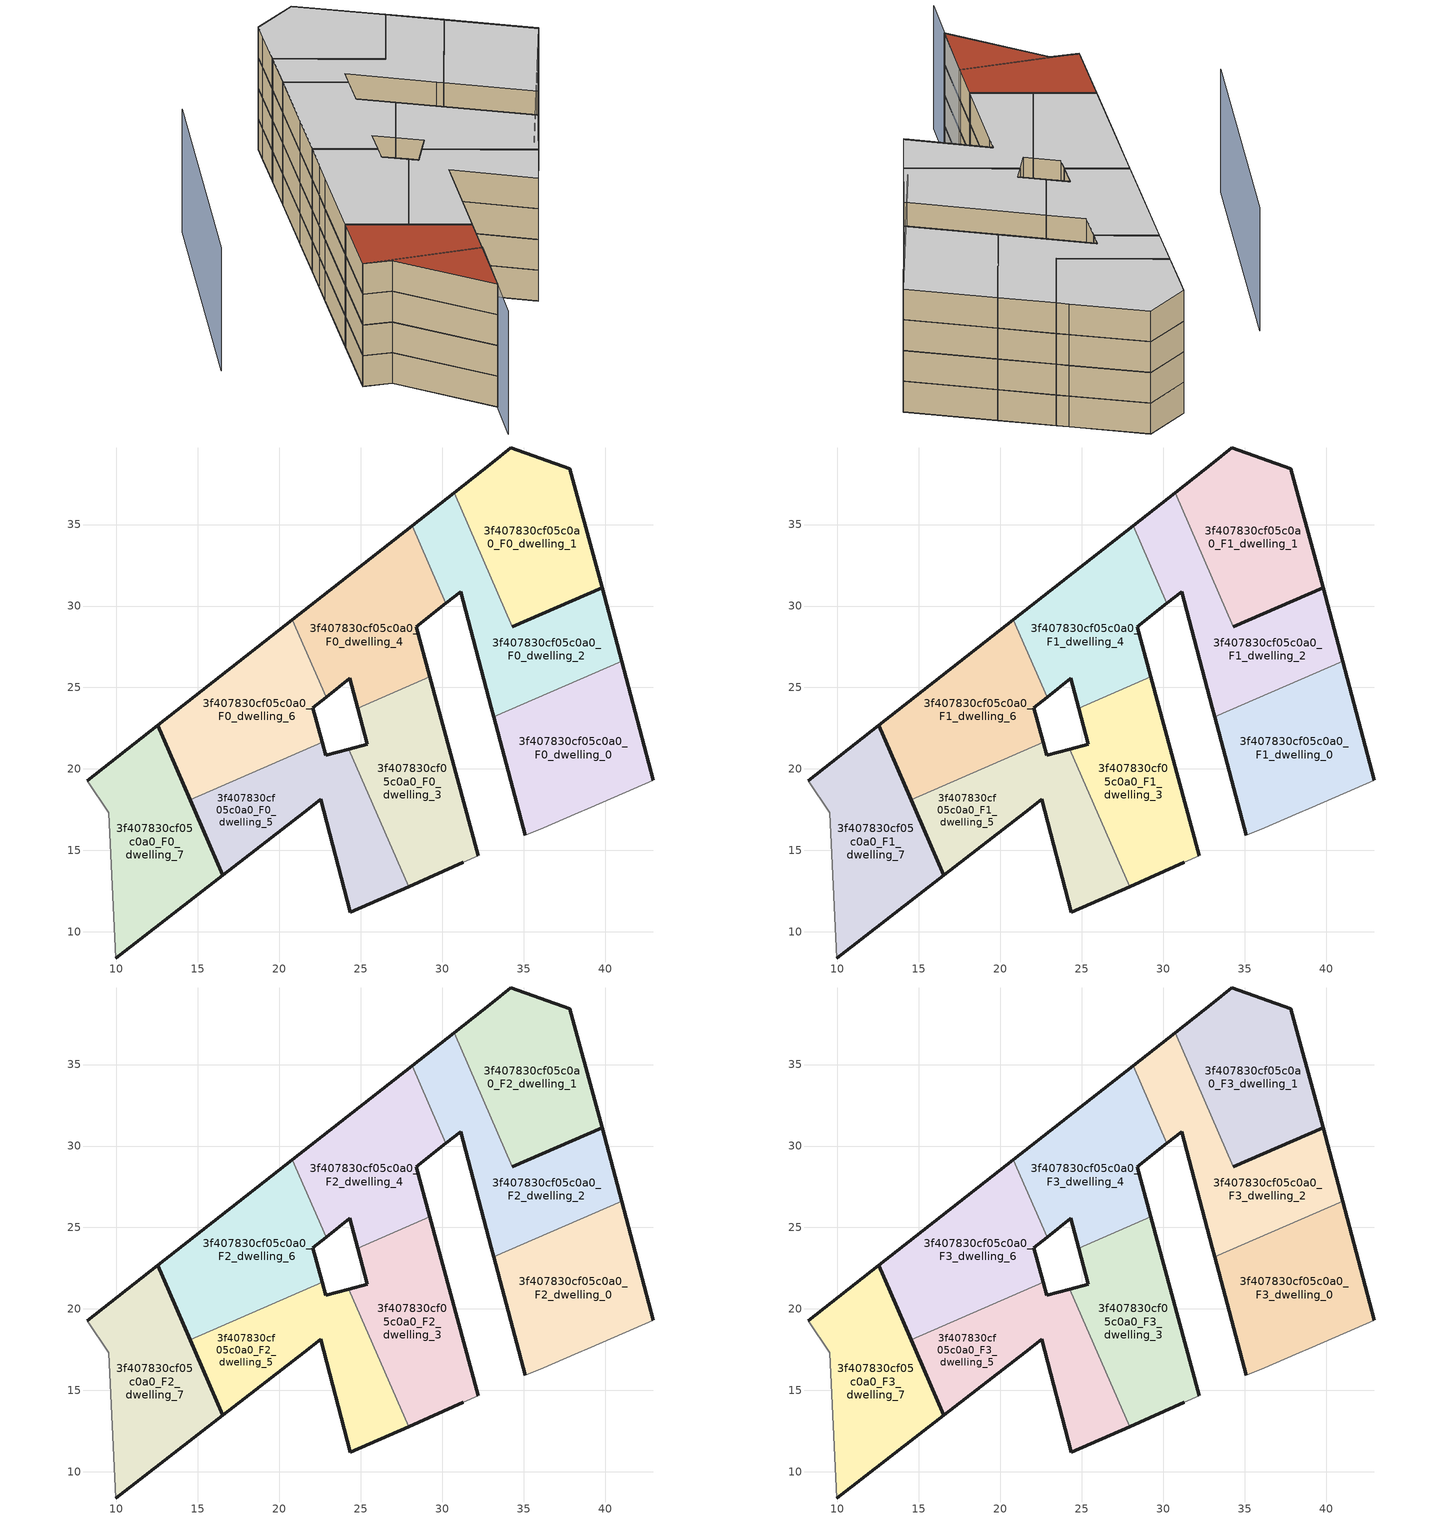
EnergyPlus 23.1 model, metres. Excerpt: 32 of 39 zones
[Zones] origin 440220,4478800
3f407830cf05c0a0_F0_dwelling_0
 floor ground (EU_floor_Construction): 41.76,18.79 42.96,19.3 41.01,26.62 33.16,23.21 35.09,15.92 36.22,16.41 38.12,17.22 39.13,17.66 z0
 wall outside (EU_wall_Construction): 35.09,15.92 33.16,23.21 / 41.01,26.62 42.96,19.3 z0:3
 wall adiabatic (EU_wall_Construction): 42.96,19.3 41.76,18.79 39.13,17.66 38.12,17.22 36.22,16.41 35.09,15.92 z0:3
 wall to 3f407830cf05c0a0_F0_dwelling_2 (EU_wall_Construction): 33.16,23.21 41.01,26.62 z0:3
3f407830cf05c0a0_F0_dwelling_1
 floor ground (EU_floor_Construction): 39.81,31.13 39.54,32.14 37.82,38.44 34.2,39.7 33.05,38.79 30.72,36.96 34.3,28.73 z0
 wall outside (EU_wall_Construction): 30.72,36.96 33.05,38.79 34.2,39.7 37.82,38.44 39.54,32.14 39.81,31.13 34.3,28.73 z0:3
 wall to 3f407830cf05c0a0_F0_dwelling_2 (EU_wall_Construction): 34.3,28.73 30.72,36.96 z0:3
3f407830cf05c0a0_F0_dwelling_2
 floor ground (EU_floor_Construction): 41.01,26.62 39.81,31.13 34.3,28.73 30.72,36.96 28.15,34.94 30.22,30.17 31.12,30.87 33.01,23.77 33.16,23.21 z0
 wall outside (EU_wall_Construction): 34.3,28.73 39.81,31.13 41.01,26.62 / 33.16,23.21 33.01,23.77 31.12,30.87 30.22,30.17 / 28.15,34.94 30.72,36.96 z0:3
 wall to 3f407830cf05c0a0_F0_dwelling_4 (EU_wall_Construction): 30.22,30.17 28.15,34.94 z0:3
3f407830cf05c0a0_F0_dwelling_3
 floor ground (EU_floor_Construction): 31.28,14.26 32.2,14.67 29.24,25.66 24.81,23.73 25.4,21.52 24.27,21.22 27.94,12.79 z0
 wall outside (EU_wall_Construction): 24.27,21.22 25.4,21.52 24.81,23.73 / 29.24,25.66 32.2,14.67 / 31.28,14.26 27.94,12.79 z0:3
 wall to 3f407830cf05c0a0_F0_dwelling_5 (EU_wall_Construction): 27.94,12.79 24.27,21.22 z0:3
 wall to 3f407830cf05c0a0_F0_dwelling_4 (EU_wall_Construction): 24.81,23.73 29.24,25.66 z0:3
 wall adiabatic (EU_wall_Construction): 32.2,14.67 31.28,14.26 z0:3
3f407830cf05c0a0_F0_dwelling_4
 floor ground (EU_floor_Construction): 29.24,25.66 28.41,28.74 30.22,30.17 28.15,34.94 23.78,31.5 20.8,29.17 22.88,24.41 24.32,25.56 24.81,23.73 z0
 wall outside (EU_wall_Construction): 20.8,29.17 23.78,31.5 28.15,34.94 / 30.22,30.17 28.41,28.74 29.24,25.66 / 24.81,23.73 24.32,25.56 22.88,24.41 z0:3
 wall to 3f407830cf05c0a0_F0_dwelling_6 (EU_wall_Construction): 22.88,24.41 20.8,29.17 z0:3
3f407830cf05c0a0_F0_dwelling_5
 floor ground (EU_floor_Construction): 27.94,12.79 24.27,21.22 22.85,20.85 22.63,21.63 14.53,18.1 16.53,13.49 21.53,17.36 22.55,18.14 24.36,11.2 z0
 wall outside (EU_wall_Construction): 27.94,12.79 24.36,11.2 22.55,18.14 21.53,17.36 16.53,13.49 14.53,18.1 / 22.63,21.63 22.85,20.85 24.27,21.22 z0:3
 wall to 3f407830cf05c0a0_F0_dwelling_6 (EU_wall_Construction): 14.53,18.1 22.63,21.63 z0:3
3f407830cf05c0a0_F0_dwelling_6
 floor ground (EU_floor_Construction): 22.63,21.63 22.05,23.74 22.88,24.41 20.8,29.17 19.06,27.8 17.52,26.58 12.54,22.67 14.53,18.1 z0
 wall outside (EU_wall_Construction): 22.88,24.41 22.05,23.74 22.63,21.63 / 14.53,18.1 12.54,22.67 17.52,26.58 19.06,27.8 20.8,29.17 z0:3
3f407830cf05c0a0_F0_dwelling_7
 floor ground (EU_floor_Construction): 16.53,13.49 12.54,22.67 8.2,19.27 9.52,17.32 9.95,8.4 z0
 wall outside (EU_wall_Construction): 8.2,19.27 12.54,22.67 16.53,13.49 9.95,8.4 z0:3
 wall adiabatic (EU_wall_Construction): 9.95,8.4 9.52,17.32 8.2,19.27 z0:3
3f407830cf05c0a0_F1_dwelling_0
 floor to 3f407830cf05c0a0_F0_dwelling_0 (EU_floor_Construction): 41.76,18.79 42.96,19.3 41.01,26.62 33.16,23.21 35.09,15.92 36.22,16.41 38.12,17.22 39.13,17.66 z3
 wall outside (EU_wall_Construction): 35.09,15.92 33.16,23.21 / 41.01,26.62 42.96,19.3 z3:6
 wall adiabatic (EU_wall_Construction): 42.96,19.3 41.76,18.79 39.13,17.66 38.12,17.22 36.22,16.41 35.09,15.92 z3:6
 wall to 3f407830cf05c0a0_F1_dwelling_2 (EU_wall_Construction): 33.16,23.21 41.01,26.62 z3:6
3f407830cf05c0a0_F1_dwelling_1
 floor to 3f407830cf05c0a0_F0_dwelling_1 (EU_floor_Construction): 39.81,31.13 39.54,32.14 37.82,38.44 34.2,39.7 33.05,38.79 30.72,36.96 34.3,28.73 z3
 wall outside (EU_wall_Construction): 30.72,36.96 33.05,38.79 34.2,39.7 37.82,38.44 39.54,32.14 39.81,31.13 34.3,28.73 z3:6
 wall to 3f407830cf05c0a0_F1_dwelling_2 (EU_wall_Construction): 34.3,28.73 30.72,36.96 z3:6
3f407830cf05c0a0_F1_dwelling_2
 floor to 3f407830cf05c0a0_F0_dwelling_2 (EU_floor_Construction): 41.01,26.62 39.81,31.13 34.3,28.73 30.72,36.96 28.15,34.94 30.22,30.17 31.12,30.87 33.01,23.77 33.16,23.21 z3
 wall outside (EU_wall_Construction): 34.3,28.73 39.81,31.13 41.01,26.62 / 33.16,23.21 33.01,23.77 31.12,30.87 30.22,30.17 / 28.15,34.94 30.72,36.96 z3:6
 wall to 3f407830cf05c0a0_F1_dwelling_4 (EU_wall_Construction): 30.22,30.17 28.15,34.94 z3:6
3f407830cf05c0a0_F1_dwelling_3
 floor to 3f407830cf05c0a0_F0_dwelling_3 (EU_floor_Construction): 31.28,14.26 32.2,14.67 29.24,25.66 24.81,23.73 25.4,21.52 24.27,21.22 27.94,12.79 z3
 wall outside (EU_wall_Construction): 24.27,21.22 25.4,21.52 24.81,23.73 / 29.24,25.66 32.2,14.67 / 31.28,14.26 27.94,12.79 z3:6
 wall to 3f407830cf05c0a0_F1_dwelling_5 (EU_wall_Construction): 27.94,12.79 24.27,21.22 z3:6
 wall to 3f407830cf05c0a0_F1_dwelling_4 (EU_wall_Construction): 24.81,23.73 29.24,25.66 z3:6
 wall adiabatic (EU_wall_Construction): 32.2,14.67 31.28,14.26 z3:6
3f407830cf05c0a0_F1_dwelling_4
 floor to 3f407830cf05c0a0_F0_dwelling_4 (EU_floor_Construction): 29.24,25.66 28.41,28.74 30.22,30.17 28.15,34.94 23.78,31.5 20.8,29.17 22.88,24.41 24.32,25.56 24.81,23.73 z3
 wall outside (EU_wall_Construction): 20.8,29.17 23.78,31.5 28.15,34.94 / 30.22,30.17 28.41,28.74 29.24,25.66 / 24.81,23.73 24.32,25.56 22.88,24.41 z3:6
 wall to 3f407830cf05c0a0_F1_dwelling_6 (EU_wall_Construction): 22.88,24.41 20.8,29.17 z3:6
3f407830cf05c0a0_F1_dwelling_5
 floor to 3f407830cf05c0a0_F0_dwelling_5 (EU_floor_Construction): 27.94,12.79 24.27,21.22 22.85,20.85 22.63,21.63 14.53,18.1 16.53,13.49 21.53,17.36 22.55,18.14 24.36,11.2 z3
 wall outside (EU_wall_Construction): 27.94,12.79 24.36,11.2 22.55,18.14 21.53,17.36 16.53,13.49 14.53,18.1 / 22.63,21.63 22.85,20.85 24.27,21.22 z3:6
 wall to 3f407830cf05c0a0_F1_dwelling_6 (EU_wall_Construction): 14.53,18.1 22.63,21.63 z3:6
3f407830cf05c0a0_F1_dwelling_6
 floor to 3f407830cf05c0a0_F0_dwelling_6 (EU_floor_Construction): 22.63,21.63 22.05,23.74 22.88,24.41 20.8,29.17 19.06,27.8 17.52,26.58 12.54,22.67 14.53,18.1 z3
 wall outside (EU_wall_Construction): 22.88,24.41 22.05,23.74 22.63,21.63 / 14.53,18.1 12.54,22.67 17.52,26.58 19.06,27.8 20.8,29.17 z3:6
3f407830cf05c0a0_F1_dwelling_7
 floor to 3f407830cf05c0a0_F0_dwelling_7 (EU_floor_Construction): 16.53,13.49 12.54,22.67 8.2,19.27 9.52,17.32 9.95,8.4 z3
 wall outside (EU_wall_Construction): 8.2,19.27 12.54,22.67 16.53,13.49 9.95,8.4 z3:6
 wall adiabatic (EU_wall_Construction): 9.95,8.4 9.52,17.32 8.2,19.27 z3:6
3f407830cf05c0a0_F2_dwelling_0
 floor to 3f407830cf05c0a0_F1_dwelling_0 (EU_floor_Construction): 41.76,18.79 42.96,19.3 41.01,26.62 33.16,23.21 35.09,15.92 36.22,16.41 38.12,17.22 39.13,17.66 z6
 wall outside (EU_wall_Construction): 35.09,15.92 33.16,23.21 / 41.01,26.62 42.96,19.3 z6:9
 wall adiabatic (EU_wall_Construction): 42.96,19.3 41.76,18.79 39.13,17.66 38.12,17.22 36.22,16.41 35.09,15.92 z6:9
 wall to 3f407830cf05c0a0_F2_dwelling_2 (EU_wall_Construction): 33.16,23.21 41.01,26.62 z6:9
3f407830cf05c0a0_F2_dwelling_1
 floor to 3f407830cf05c0a0_F1_dwelling_1 (EU_floor_Construction): 39.81,31.13 39.54,32.14 37.82,38.44 34.2,39.7 33.05,38.79 30.72,36.96 34.3,28.73 z6
 wall outside (EU_wall_Construction): 30.72,36.96 33.05,38.79 34.2,39.7 37.82,38.44 39.54,32.14 39.81,31.13 34.3,28.73 z6:9
 wall to 3f407830cf05c0a0_F2_dwelling_2 (EU_wall_Construction): 34.3,28.73 30.72,36.96 z6:9
3f407830cf05c0a0_F2_dwelling_2
 floor to 3f407830cf05c0a0_F1_dwelling_2 (EU_floor_Construction): 41.01,26.62 39.81,31.13 34.3,28.73 30.72,36.96 28.15,34.94 30.22,30.17 31.12,30.87 33.01,23.77 33.16,23.21 z6
 wall outside (EU_wall_Construction): 34.3,28.73 39.81,31.13 41.01,26.62 / 33.16,23.21 33.01,23.77 31.12,30.87 30.22,30.17 / 28.15,34.94 30.72,36.96 z6:9
 wall to 3f407830cf05c0a0_F2_dwelling_4 (EU_wall_Construction): 30.22,30.17 28.15,34.94 z6:9
3f407830cf05c0a0_F2_dwelling_3
 floor to 3f407830cf05c0a0_F1_dwelling_3 (EU_floor_Construction): 31.28,14.26 32.2,14.67 29.24,25.66 24.81,23.73 25.4,21.52 24.27,21.22 27.94,12.79 z6
 wall outside (EU_wall_Construction): 24.27,21.22 25.4,21.52 24.81,23.73 / 29.24,25.66 32.2,14.67 / 31.28,14.26 27.94,12.79 z6:9
 wall to 3f407830cf05c0a0_F2_dwelling_5 (EU_wall_Construction): 27.94,12.79 24.27,21.22 z6:9
 wall to 3f407830cf05c0a0_F2_dwelling_4 (EU_wall_Construction): 24.81,23.73 29.24,25.66 z6:9
 wall adiabatic (EU_wall_Construction): 32.2,14.67 31.28,14.26 z6:9
3f407830cf05c0a0_F2_dwelling_4
 floor to 3f407830cf05c0a0_F1_dwelling_4 (EU_floor_Construction): 29.24,25.66 28.41,28.74 30.22,30.17 28.15,34.94 23.78,31.5 20.8,29.17 22.88,24.41 24.32,25.56 24.81,23.73 z6
 wall outside (EU_wall_Construction): 20.8,29.17 23.78,31.5 28.15,34.94 / 30.22,30.17 28.41,28.74 29.24,25.66 / 24.81,23.73 24.32,25.56 22.88,24.41 z6:9
 wall to 3f407830cf05c0a0_F2_dwelling_6 (EU_wall_Construction): 22.88,24.41 20.8,29.17 z6:9
3f407830cf05c0a0_F2_dwelling_5
 floor to 3f407830cf05c0a0_F1_dwelling_5 (EU_floor_Construction): 27.94,12.79 24.27,21.22 22.85,20.85 22.63,21.63 14.53,18.1 16.53,13.49 21.53,17.36 22.55,18.14 24.36,11.2 z6
 wall outside (EU_wall_Construction): 27.94,12.79 24.36,11.2 22.55,18.14 21.53,17.36 16.53,13.49 14.53,18.1 / 22.63,21.63 22.85,20.85 24.27,21.22 z6:9
 wall to 3f407830cf05c0a0_F2_dwelling_6 (EU_wall_Construction): 14.53,18.1 22.63,21.63 z6:9
3f407830cf05c0a0_F2_dwelling_6
 floor to 3f407830cf05c0a0_F1_dwelling_6 (EU_floor_Construction): 22.63,21.63 22.05,23.74 22.88,24.41 20.8,29.17 19.06,27.8 17.52,26.58 12.54,22.67 14.53,18.1 z6
 wall outside (EU_wall_Construction): 22.88,24.41 22.05,23.74 22.63,21.63 / 14.53,18.1 12.54,22.67 17.52,26.58 19.06,27.8 20.8,29.17 z6:9
3f407830cf05c0a0_F2_dwelling_7
 floor to 3f407830cf05c0a0_F1_dwelling_7 (EU_floor_Construction): 16.53,13.49 12.54,22.67 8.2,19.27 9.52,17.32 9.95,8.4 z6
 wall outside (EU_wall_Construction): 8.2,19.27 12.54,22.67 16.53,13.49 9.95,8.4 z6:9
 wall adiabatic (EU_wall_Construction): 9.95,8.4 9.52,17.32 8.2,19.27 z6:9
3f407830cf05c0a0_F3_dwelling_0
 floor to 3f407830cf05c0a0_F2_dwelling_0 (EU_floor_Construction): 41.76,18.79 42.96,19.3 41.01,26.62 33.16,23.21 35.09,15.92 36.22,16.41 38.12,17.22 39.13,17.66 z9
 wall outside (EU_wall_Construction): 35.09,15.92 33.16,23.21 / 41.01,26.62 42.96,19.3 z9:12
 wall adiabatic (EU_wall_Construction): 42.96,19.3 41.76,18.79 39.13,17.66 38.12,17.22 36.22,16.41 35.09,15.92 z9:12
 wall to 3f407830cf05c0a0_F3_dwelling_2 (EU_wall_Construction): 33.16,23.21 41.01,26.62 z9:12
 ceiling to 3f407830cf05c0a0_F4_dwelling_0 (EU_floor_Construction): 41.01,26.62 42.96,19.3 41.76,18.79 39.13,17.66 38.12,17.22 36.22,16.41 35.09,15.92 33.16,23.21 z12
3f407830cf05c0a0_F3_dwelling_1
 floor to 3f407830cf05c0a0_F2_dwelling_1 (EU_floor_Construction): 39.81,31.13 39.54,32.14 37.82,38.44 34.2,39.7 33.05,38.79 30.72,36.96 34.3,28.73 z9
 wall outside (EU_wall_Construction): 30.72,36.96 33.05,38.79 34.2,39.7 37.82,38.44 39.54,32.14 39.81,31.13 34.3,28.73 z9:12
 wall to 3f407830cf05c0a0_F3_dwelling_2 (EU_wall_Construction): 34.3,28.73 30.72,36.96 z9:12
 ceiling to 3f407830cf05c0a0_F4_dwelling_1 (EU_floor_Construction): 37.82,38.44 39.54,32.14 39.81,31.13 34.3,28.73 30.72,36.96 33.05,38.79 34.2,39.7 z12
3f407830cf05c0a0_F3_dwelling_2
 floor to 3f407830cf05c0a0_F2_dwelling_2 (EU_floor_Construction): 41.01,26.62 39.81,31.13 34.3,28.73 30.72,36.96 28.15,34.94 30.22,30.17 31.12,30.87 33.01,23.77 33.16,23.21 z9
 wall outside (EU_wall_Construction): 34.3,28.73 39.81,31.13 41.01,26.62 / 33.16,23.21 33.01,23.77 31.12,30.87 30.22,30.17 / 28.15,34.94 30.72,36.96 z9:12
 wall to 3f407830cf05c0a0_F3_dwelling_4 (EU_wall_Construction): 30.22,30.17 28.15,34.94 z9:12
 ceiling to 3f407830cf05c0a0_F4_dwelling_2 (EU_floor_Construction): 39.81,31.13 41.01,26.62 33.16,23.21 33.01,23.77 31.12,30.87 30.22,30.17 28.15,34.94 30.72,36.96 34.3,28.73 z12
3f407830cf05c0a0_F3_dwelling_3
 floor to 3f407830cf05c0a0_F2_dwelling_3 (EU_floor_Construction): 31.28,14.26 32.2,14.67 29.24,25.66 24.81,23.73 25.4,21.52 24.27,21.22 27.94,12.79 z9
 wall outside (EU_wall_Construction): 24.27,21.22 25.4,21.52 24.81,23.73 / 29.24,25.66 32.2,14.67 / 31.28,14.26 27.94,12.79 z9:12
 wall to 3f407830cf05c0a0_F3_dwelling_5 (EU_wall_Construction): 27.94,12.79 24.27,21.22 z9:12
 wall to 3f407830cf05c0a0_F3_dwelling_4 (EU_wall_Construction): 24.81,23.73 29.24,25.66 z9:12
 wall adiabatic (EU_wall_Construction): 32.2,14.67 31.28,14.26 z9:12
 ceiling to 3f407830cf05c0a0_F4_dwelling_3 (EU_floor_Construction): 29.24,25.66 32.2,14.67 31.28,14.26 27.94,12.79 24.27,21.22 25.4,21.52 24.81,23.73 z12
3f407830cf05c0a0_F3_dwelling_4
 floor to 3f407830cf05c0a0_F2_dwelling_4 (EU_floor_Construction): 29.24,25.66 28.41,28.74 30.22,30.17 28.15,34.94 23.78,31.5 20.8,29.17 22.88,24.41 24.32,25.56 24.81,23.73 z9
 wall outside (EU_wall_Construction): 20.8,29.17 23.78,31.5 28.15,34.94 / 30.22,30.17 28.41,28.74 29.24,25.66 / 24.81,23.73 24.32,25.56 22.88,24.41 z9:12
 wall to 3f407830cf05c0a0_F3_dwelling_6 (EU_wall_Construction): 22.88,24.41 20.8,29.17 z9:12
 ceiling to 3f407830cf05c0a0_F4_dwelling_4 (EU_floor_Construction): 28.15,34.94 30.22,30.17 28.41,28.74 29.24,25.66 24.81,23.73 24.32,25.56 22.88,24.41 20.8,29.17 23.78,31.5 z12
3f407830cf05c0a0_F3_dwelling_5
 floor to 3f407830cf05c0a0_F2_dwelling_5 (EU_floor_Construction): 27.94,12.79 24.27,21.22 22.85,20.85 22.63,21.63 14.53,18.1 16.53,13.49 21.53,17.36 22.55,18.14 24.36,11.2 z9
 wall outside (EU_wall_Construction): 27.94,12.79 24.36,11.2 22.55,18.14 21.53,17.36 16.53,13.49 14.53,18.1 / 22.63,21.63 22.85,20.85 24.27,21.22 z9:12
 wall to 3f407830cf05c0a0_F3_dwelling_6 (EU_wall_Construction): 14.53,18.1 22.63,21.63 z9:12
 ceiling to 3f407830cf05c0a0_F4_dwelling_5 (EU_floor_Construction): 24.27,21.22 27.94,12.79 24.36,11.2 22.55,18.14 21.53,17.36 16.53,13.49 14.53,18.1 22.63,21.63 22.85,20.85 z12
3f407830cf05c0a0_F3_dwelling_6
 floor to 3f407830cf05c0a0_F2_dwelling_6 (EU_floor_Construction): 22.63,21.63 22.05,23.74 22.88,24.41 20.8,29.17 19.06,27.8 17.52,26.58 12.54,22.67 14.53,18.1 z9
 wall outside (EU_wall_Construction): 22.88,24.41 22.05,23.74 22.63,21.63 / 14.53,18.1 12.54,22.67 17.52,26.58 19.06,27.8 20.8,29.17 z9:12
 ceiling to 3f407830cf05c0a0_F4_dwelling_6 (EU_floor_Construction): 20.8,29.17 22.88,24.41 22.05,23.74 22.63,21.63 14.53,18.1 12.54,22.67 17.52,26.58 19.06,27.8 z12
3f407830cf05c0a0_F3_dwelling_7
 floor to 3f407830cf05c0a0_F2_dwelling_7 (EU_floor_Construction): 16.53,13.49 12.54,22.67 8.2,19.27 9.52,17.32 9.95,8.4 z9
 wall outside (EU_wall_Construction): 8.2,19.27 12.54,22.67 16.53,13.49 9.95,8.4 z9:12
 wall adiabatic (EU_wall_Construction): 9.95,8.4 9.52,17.32 8.2,19.27 z9:12
 roof outside (EU_roof_Construction): 12.54,22.67 16.53,13.49 9.95,8.4 9.52,17.32 8.2,19.27 z12
shading: 8.2,19.27 14.04,11.45 / 14.04,11.45 6.95,6.16 / 28.63,13.44 42.96,19.3 / 21.6,40.75 5.67,30.38 z0:12
[Building]
EU S2 Campaign: North Axis=0; Terrain=City; Solar Distribution=FullExterior
[Site:Location]
Madrid: Latitude=40.5; Longitude=-3.5; Time Zone=1; Elevation=609
[SizingPeriod:WeatherFileDays]
AnnualSizingPeriod: Begin Month=1; Begin Day of Month=1; End Month=12; End Day of Month=31; Day of Week for Start Day=Monday; Use Weather File Daylight Saving Period=No; Use Weather File Rain and Snow Indicators=No
[MATERIAL]
EU_InternalMass_Material: Roughness=MediumRough; Thickness=0.1; Conductivity=1; Density=1800; Specific Heat=900; Thermal Absorptance=0.9; Solar Absorptance=0.7; Visible Absorptance=0.7
[MATERIAL:NOMASS] Roughness=MediumRough; Thermal Absorptance=0.9; Solar Absorptance=0.7; Visible Absorptance=0.7
Name | Thermal Resistance
EU_wall_NoMass | 0.609216
EU_roof_NoMass | 0.513268
EU_floor_NoMass | 0.568163
[CONSTRUCTION]
EU_wall_Construction: EU_wall_NoMass
EU_roof_Construction: EU_roof_NoMass
EU_floor_Construction: EU_floor_NoMass
EU_InternalMass_Construction: EU_InternalMass_Material
[ZONE] Type=1; Multiplier=1; Ceiling Height=autocalculate; Floor Area=autocalculate; Part of Total Floor Area=Yes
Name | Volume
3f407830cf05c0a0_F0_dwelling_0; 3f407830cf05c0a0_F1_dwelling_0; 3f407830cf05c0a0_F2_dwelling_0; 3f407830cf05c0a0_F3_dwelling_0 | 191.93
3f407830cf05c0a0_F0_dwelling_1; 3f407830cf05c0a0_F1_dwelling_1; 3f407830cf05c0a0_F2_dwelling_1; 3f407830cf05c0a0_F3_dwelling_1 | 184.563
3f407830cf05c0a0_F0_dwelling_2; 3f407830cf05c0a0_F1_dwelling_2; 3f407830cf05c0a0_F2_dwelling_2; 3f407830cf05c0a0_F3_dwelling_2 | 191.924
3f407830cf05c0a0_F0_dwelling_3; 3f407830cf05c0a0_F1_dwelling_3; 3f407830cf05c0a0_F2_dwelling_3; 3f407830cf05c0a0_F3_dwelling_3 | 177.204
3f407830cf05c0a0_F0_dwelling_4; 3f407830cf05c0a0_F1_dwelling_4; 3f407830cf05c0a0_F2_dwelling_4; 3f407830cf05c0a0_F3_dwelling_4 | 177.218
3f407830cf05c0a0_F0_dwelling_5; 3f407830cf05c0a0_F1_dwelling_5; 3f407830cf05c0a0_F2_dwelling_5; 3f407830cf05c0a0_F3_dwelling_5 | 184.582
3f407830cf05c0a0_F0_dwelling_6; 3f407830cf05c0a0_F1_dwelling_6; 3f407830cf05c0a0_F2_dwelling_6; 3f407830cf05c0a0_F3_dwelling_6 | 184.571
3f407830cf05c0a0_F0_dwelling_7; 3f407830cf05c0a0_F1_dwelling_7; 3f407830cf05c0a0_F2_dwelling_7; 3f407830cf05c0a0_F3_dwelling_7 | 184.568
[INTERNALMASS] Construction=EU_InternalMass_Construction
Name | Zone or ZoneList | Surface Area
3f407830cf05c0a0_F0_dwelling_0_EU_InternalMass | 3f407830cf05c0a0_F0_dwelling_0 | 63.9764
3f407830cf05c0a0_F0_dwelling_1_EU_InternalMass | 3f407830cf05c0a0_F0_dwelling_1 | 61.5212
3f407830cf05c0a0_F0_dwelling_2_EU_InternalMass | 3f407830cf05c0a0_F0_dwelling_2 | 63.9744
3f407830cf05c0a0_F0_dwelling_3_EU_InternalMass | 3f407830cf05c0a0_F0_dwelling_3 | 59.068
3f407830cf05c0a0_F0_dwelling_4_EU_InternalMass | 3f407830cf05c0a0_F0_dwelling_4 | 59.0726
3f407830cf05c0a0_F0_dwelling_5_EU_InternalMass | 3f407830cf05c0a0_F0_dwelling_5 | 61.5273
3f407830cf05c0a0_F0_dwelling_6_EU_InternalMass | 3f407830cf05c0a0_F0_dwelling_6 | 61.5236
3f407830cf05c0a0_F0_dwelling_7_EU_InternalMass | 3f407830cf05c0a0_F0_dwelling_7 | 61.5225
3f407830cf05c0a0_F1_dwelling_0_EU_InternalMass | 3f407830cf05c0a0_F1_dwelling_0 | 63.9764
3f407830cf05c0a0_F1_dwelling_1_EU_InternalMass | 3f407830cf05c0a0_F1_dwelling_1 | 61.5212
3f407830cf05c0a0_F1_dwelling_2_EU_InternalMass | 3f407830cf05c0a0_F1_dwelling_2 | 63.9744
3f407830cf05c0a0_F1_dwelling_3_EU_InternalMass | 3f407830cf05c0a0_F1_dwelling_3 | 59.068
3f407830cf05c0a0_F1_dwelling_4_EU_InternalMass | 3f407830cf05c0a0_F1_dwelling_4 | 59.0726
3f407830cf05c0a0_F1_dwelling_5_EU_InternalMass | 3f407830cf05c0a0_F1_dwelling_5 | 61.5273
3f407830cf05c0a0_F1_dwelling_6_EU_InternalMass | 3f407830cf05c0a0_F1_dwelling_6 | 61.5236
3f407830cf05c0a0_F1_dwelling_7_EU_InternalMass | 3f407830cf05c0a0_F1_dwelling_7 | 61.5225
3f407830cf05c0a0_F2_dwelling_0_EU_InternalMass | 3f407830cf05c0a0_F2_dwelling_0 | 63.9764
3f407830cf05c0a0_F2_dwelling_1_EU_InternalMass | 3f407830cf05c0a0_F2_dwelling_1 | 61.5212
3f407830cf05c0a0_F2_dwelling_2_EU_InternalMass | 3f407830cf05c0a0_F2_dwelling_2 | 63.9744
3f407830cf05c0a0_F2_dwelling_3_EU_InternalMass | 3f407830cf05c0a0_F2_dwelling_3 | 59.068
3f407830cf05c0a0_F2_dwelling_4_EU_InternalMass | 3f407830cf05c0a0_F2_dwelling_4 | 59.0726
3f407830cf05c0a0_F2_dwelling_5_EU_InternalMass | 3f407830cf05c0a0_F2_dwelling_5 | 61.5273
3f407830cf05c0a0_F2_dwelling_6_EU_InternalMass | 3f407830cf05c0a0_F2_dwelling_6 | 61.5236
3f407830cf05c0a0_F2_dwelling_7_EU_InternalMass | 3f407830cf05c0a0_F2_dwelling_7 | 61.5225
3f407830cf05c0a0_F3_dwelling_0_EU_InternalMass | 3f407830cf05c0a0_F3_dwelling_0 | 63.9764
3f407830cf05c0a0_F3_dwelling_1_EU_InternalMass | 3f407830cf05c0a0_F3_dwelling_1 | 61.5212
3f407830cf05c0a0_F3_dwelling_2_EU_InternalMass | 3f407830cf05c0a0_F3_dwelling_2 | 63.9744
3f407830cf05c0a0_F3_dwelling_3_EU_InternalMass | 3f407830cf05c0a0_F3_dwelling_3 | 59.068
3f407830cf05c0a0_F3_dwelling_4_EU_InternalMass | 3f407830cf05c0a0_F3_dwelling_4 | 59.0726
3f407830cf05c0a0_F3_dwelling_5_EU_InternalMass | 3f407830cf05c0a0_F3_dwelling_5 | 61.5273
3f407830cf05c0a0_F3_dwelling_6_EU_InternalMass | 3f407830cf05c0a0_F3_dwelling_6 | 61.5236
3f407830cf05c0a0_F3_dwelling_7_EU_InternalMass | 3f407830cf05c0a0_F3_dwelling_7 | 61.5225
[OTHEREQUIPMENT] Fuel Type=Electricity; Design Level Calculation Method=Watts/Area; Power per Zone Floor Area=1; Fraction Latent=0; Fraction Radiant=0; Fraction Lost=0; Carbon Dioxide Generation Rate=0; EndUse Subcategory=EU_Step8_InternalGains
Name | Zone or ZoneList or Space or SpaceList | Schedule
EU_Step8_InternalGain_3f407830cf05c0a0_F0_dwelling_0_f000 | 3f407830cf05c0a0_F0_dwelling_0 | EU_Step8_GainSchedule_3f407830cf05c0a0_F0_dwelling_0_f000
EU_Step8_InternalGain_3f407830cf05c0a0_F0_dwelling_1_f000 | 3f407830cf05c0a0_F0_dwelling_1 | EU_Step8_GainSchedule_3f407830cf05c0a0_F0_dwelling_1_f000
EU_Step8_InternalGain_3f407830cf05c0a0_F0_dwelling_2_f000 | 3f407830cf05c0a0_F0_dwelling_2 | EU_Step8_GainSchedule_3f407830cf05c0a0_F0_dwelling_2_f000
EU_Step8_InternalGain_3f407830cf05c0a0_F0_dwelling_3_f000 | 3f407830cf05c0a0_F0_dwelling_3 | EU_Step8_GainSchedule_3f407830cf05c0a0_F0_dwelling_3_f000
EU_Step8_InternalGain_3f407830cf05c0a0_F0_dwelling_4_f000 | 3f407830cf05c0a0_F0_dwelling_4 | EU_Step8_GainSchedule_3f407830cf05c0a0_F0_dwelling_4_f000
EU_Step8_InternalGain_3f407830cf05c0a0_F0_dwelling_5_f000 | 3f407830cf05c0a0_F0_dwelling_5 | EU_Step8_GainSchedule_3f407830cf05c0a0_F0_dwelling_5_f000
EU_Step8_InternalGain_3f407830cf05c0a0_F0_dwelling_6_f000 | 3f407830cf05c0a0_F0_dwelling_6 | EU_Step8_GainSchedule_3f407830cf05c0a0_F0_dwelling_6_f000
EU_Step8_InternalGain_3f407830cf05c0a0_F0_dwelling_7_f000 | 3f407830cf05c0a0_F0_dwelling_7 | EU_Step8_GainSchedule_3f407830cf05c0a0_F0_dwelling_7_f000
EU_Step8_InternalGain_3f407830cf05c0a0_F1_dwelling_0_f000 | 3f407830cf05c0a0_F1_dwelling_0 | EU_Step8_GainSchedule_3f407830cf05c0a0_F1_dwelling_0_f000
EU_Step8_InternalGain_3f407830cf05c0a0_F1_dwelling_1_f000 | 3f407830cf05c0a0_F1_dwelling_1 | EU_Step8_GainSchedule_3f407830cf05c0a0_F1_dwelling_1_f000
EU_Step8_InternalGain_3f407830cf05c0a0_F1_dwelling_2_f000 | 3f407830cf05c0a0_F1_dwelling_2 | EU_Step8_GainSchedule_3f407830cf05c0a0_F1_dwelling_2_f000
EU_Step8_InternalGain_3f407830cf05c0a0_F1_dwelling_3_f000 | 3f407830cf05c0a0_F1_dwelling_3 | EU_Step8_GainSchedule_3f407830cf05c0a0_F1_dwelling_3_f000
EU_Step8_InternalGain_3f407830cf05c0a0_F1_dwelling_4_f000 | 3f407830cf05c0a0_F1_dwelling_4 | EU_Step8_GainSchedule_3f407830cf05c0a0_F1_dwelling_4_f000
EU_Step8_InternalGain_3f407830cf05c0a0_F1_dwelling_5_f000 | 3f407830cf05c0a0_F1_dwelling_5 | EU_Step8_GainSchedule_3f407830cf05c0a0_F1_dwelling_5_f000
EU_Step8_InternalGain_3f407830cf05c0a0_F1_dwelling_6_f000 | 3f407830cf05c0a0_F1_dwelling_6 | EU_Step8_GainSchedule_3f407830cf05c0a0_F1_dwelling_6_f000
EU_Step8_InternalGain_3f407830cf05c0a0_F1_dwelling_7_f000 | 3f407830cf05c0a0_F1_dwelling_7 | EU_Step8_GainSchedule_3f407830cf05c0a0_F1_dwelling_7_f000
EU_Step8_InternalGain_3f407830cf05c0a0_F2_dwelling_0_f000 | 3f407830cf05c0a0_F2_dwelling_0 | EU_Step8_GainSchedule_3f407830cf05c0a0_F2_dwelling_0_f000
EU_Step8_InternalGain_3f407830cf05c0a0_F2_dwelling_1_f000 | 3f407830cf05c0a0_F2_dwelling_1 | EU_Step8_GainSchedule_3f407830cf05c0a0_F2_dwelling_1_f000
EU_Step8_InternalGain_3f407830cf05c0a0_F2_dwelling_2_f000 | 3f407830cf05c0a0_F2_dwelling_2 | EU_Step8_GainSchedule_3f407830cf05c0a0_F2_dwelling_2_f000
EU_Step8_InternalGain_3f407830cf05c0a0_F2_dwelling_3_f000 | 3f407830cf05c0a0_F2_dwelling_3 | EU_Step8_GainSchedule_3f407830cf05c0a0_F2_dwelling_3_f000
EU_Step8_InternalGain_3f407830cf05c0a0_F2_dwelling_4_f000 | 3f407830cf05c0a0_F2_dwelling_4 | EU_Step8_GainSchedule_3f407830cf05c0a0_F2_dwelling_4_f000
EU_Step8_InternalGain_3f407830cf05c0a0_F2_dwelling_5_f000 | 3f407830cf05c0a0_F2_dwelling_5 | EU_Step8_GainSchedule_3f407830cf05c0a0_F2_dwelling_5_f000
EU_Step8_InternalGain_3f407830cf05c0a0_F2_dwelling_6_f000 | 3f407830cf05c0a0_F2_dwelling_6 | EU_Step8_GainSchedule_3f407830cf05c0a0_F2_dwelling_6_f000
EU_Step8_InternalGain_3f407830cf05c0a0_F2_dwelling_7_f000 | 3f407830cf05c0a0_F2_dwelling_7 | EU_Step8_GainSchedule_3f407830cf05c0a0_F2_dwelling_7_f000
EU_Step8_InternalGain_3f407830cf05c0a0_F3_dwelling_0_f000 | 3f407830cf05c0a0_F3_dwelling_0 | EU_Step8_GainSchedule_3f407830cf05c0a0_F3_dwelling_0_f000
EU_Step8_InternalGain_3f407830cf05c0a0_F3_dwelling_1_f000 | 3f407830cf05c0a0_F3_dwelling_1 | EU_Step8_GainSchedule_3f407830cf05c0a0_F3_dwelling_1_f000
EU_Step8_InternalGain_3f407830cf05c0a0_F3_dwelling_2_f000 | 3f407830cf05c0a0_F3_dwelling_2 | EU_Step8_GainSchedule_3f407830cf05c0a0_F3_dwelling_2_f000
EU_Step8_InternalGain_3f407830cf05c0a0_F3_dwelling_3_f000 | 3f407830cf05c0a0_F3_dwelling_3 | EU_Step8_GainSchedule_3f407830cf05c0a0_F3_dwelling_3_f000
EU_Step8_InternalGain_3f407830cf05c0a0_F3_dwelling_4_f000 | 3f407830cf05c0a0_F3_dwelling_4 | EU_Step8_GainSchedule_3f407830cf05c0a0_F3_dwelling_4_f000
EU_Step8_InternalGain_3f407830cf05c0a0_F3_dwelling_5_f000 | 3f407830cf05c0a0_F3_dwelling_5 | EU_Step8_GainSchedule_3f407830cf05c0a0_F3_dwelling_5_f000
EU_Step8_InternalGain_3f407830cf05c0a0_F3_dwelling_6_f000 | 3f407830cf05c0a0_F3_dwelling_6 | EU_Step8_GainSchedule_3f407830cf05c0a0_F3_dwelling_6_f000
EU_Step8_InternalGain_3f407830cf05c0a0_F3_dwelling_7_f000 | 3f407830cf05c0a0_F3_dwelling_7 | EU_Step8_GainSchedule_3f407830cf05c0a0_F3_dwelling_7_f000
[ZONEVENTILATION:DESIGNFLOWRATE] Schedule=EU_AlwaysOn; Design Flow Rate Calculation Method=AirChanges/Hour; Air Changes per Hour=0.752966; Ventilation Type=Natural; Fan Pressure Rise=0; Fan Total Efficiency=1; Constant Term Coefficient=1; Temperature Term Coefficient=0; Velocity Term Coefficient=0; Velocity Squared Term Coefficient=0; Minimum Indoor Temperature=-100; Maximum Indoor Temperature=100; Delta Temperature=-100; Minimum Outdoor Temperature=-100; Maximum Outdoor Temperature=100; Maximum Wind Speed=40
Name | Zone or ZoneList or Space or SpaceList
EU_ConstantAir_3f407830cf05c0a0_F0_dwelling_0 | 3f407830cf05c0a0_F0_dwelling_0
EU_ConstantAir_3f407830cf05c0a0_F0_dwelling_1 | 3f407830cf05c0a0_F0_dwelling_1
EU_ConstantAir_3f407830cf05c0a0_F0_dwelling_2 | 3f407830cf05c0a0_F0_dwelling_2
EU_ConstantAir_3f407830cf05c0a0_F0_dwelling_3 | 3f407830cf05c0a0_F0_dwelling_3
EU_ConstantAir_3f407830cf05c0a0_F0_dwelling_4 | 3f407830cf05c0a0_F0_dwelling_4
EU_ConstantAir_3f407830cf05c0a0_F0_dwelling_5 | 3f407830cf05c0a0_F0_dwelling_5
EU_ConstantAir_3f407830cf05c0a0_F0_dwelling_6 | 3f407830cf05c0a0_F0_dwelling_6
EU_ConstantAir_3f407830cf05c0a0_F0_dwelling_7 | 3f407830cf05c0a0_F0_dwelling_7
EU_ConstantAir_3f407830cf05c0a0_F1_dwelling_0 | 3f407830cf05c0a0_F1_dwelling_0
EU_ConstantAir_3f407830cf05c0a0_F1_dwelling_1 | 3f407830cf05c0a0_F1_dwelling_1
EU_ConstantAir_3f407830cf05c0a0_F1_dwelling_2 | 3f407830cf05c0a0_F1_dwelling_2
EU_ConstantAir_3f407830cf05c0a0_F1_dwelling_3 | 3f407830cf05c0a0_F1_dwelling_3
EU_ConstantAir_3f407830cf05c0a0_F1_dwelling_4 | 3f407830cf05c0a0_F1_dwelling_4
EU_ConstantAir_3f407830cf05c0a0_F1_dwelling_5 | 3f407830cf05c0a0_F1_dwelling_5
EU_ConstantAir_3f407830cf05c0a0_F1_dwelling_6 | 3f407830cf05c0a0_F1_dwelling_6
EU_ConstantAir_3f407830cf05c0a0_F1_dwelling_7 | 3f407830cf05c0a0_F1_dwelling_7
EU_ConstantAir_3f407830cf05c0a0_F2_dwelling_0 | 3f407830cf05c0a0_F2_dwelling_0
EU_ConstantAir_3f407830cf05c0a0_F2_dwelling_1 | 3f407830cf05c0a0_F2_dwelling_1
EU_ConstantAir_3f407830cf05c0a0_F2_dwelling_2 | 3f407830cf05c0a0_F2_dwelling_2
EU_ConstantAir_3f407830cf05c0a0_F2_dwelling_3 | 3f407830cf05c0a0_F2_dwelling_3
EU_ConstantAir_3f407830cf05c0a0_F2_dwelling_4 | 3f407830cf05c0a0_F2_dwelling_4
EU_ConstantAir_3f407830cf05c0a0_F2_dwelling_5 | 3f407830cf05c0a0_F2_dwelling_5
EU_ConstantAir_3f407830cf05c0a0_F2_dwelling_6 | 3f407830cf05c0a0_F2_dwelling_6
EU_ConstantAir_3f407830cf05c0a0_F2_dwelling_7 | 3f407830cf05c0a0_F2_dwelling_7
EU_ConstantAir_3f407830cf05c0a0_F3_dwelling_0 | 3f407830cf05c0a0_F3_dwelling_0
EU_ConstantAir_3f407830cf05c0a0_F3_dwelling_1 | 3f407830cf05c0a0_F3_dwelling_1
EU_ConstantAir_3f407830cf05c0a0_F3_dwelling_2 | 3f407830cf05c0a0_F3_dwelling_2
EU_ConstantAir_3f407830cf05c0a0_F3_dwelling_3 | 3f407830cf05c0a0_F3_dwelling_3
EU_ConstantAir_3f407830cf05c0a0_F3_dwelling_4 | 3f407830cf05c0a0_F3_dwelling_4
EU_ConstantAir_3f407830cf05c0a0_F3_dwelling_5 | 3f407830cf05c0a0_F3_dwelling_5
EU_ConstantAir_3f407830cf05c0a0_F3_dwelling_6 | 3f407830cf05c0a0_F3_dwelling_6
EU_ConstantAir_3f407830cf05c0a0_F3_dwelling_7 | 3f407830cf05c0a0_F3_dwelling_7
[HVACTEMPLATE:THERMOSTAT] Constant Heating Setpoint=20; Constant Cooling Setpoint=50
EU_HeatOnly_3f407830cf05c0a0_F0_dwelling_0; EU_HeatOnly_3f407830cf05c0a0_F0_dwelling_1; EU_HeatOnly_3f407830cf05c0a0_F0_dwelling_2; EU_HeatOnly_3f407830cf05c0a0_F0_dwelling_3; EU_HeatOnly_3f407830cf05c0a0_F0_dwelling_4; EU_HeatOnly_3f407830cf05c0a0_F0_dwelling_5; EU_HeatOnly_3f407830cf05c0a0_F0_dwelling_6; EU_HeatOnly_3f407830cf05c0a0_F0_dwelling_7; EU_HeatOnly_3f407830cf05c0a0_F1_dwelling_0; EU_HeatOnly_3f407830cf05c0a0_F1_dwelling_1; EU_HeatOnly_3f407830cf05c0a0_F1_dwelling_2; EU_HeatOnly_3f407830cf05c0a0_F1_dwelling_3; EU_HeatOnly_3f407830cf05c0a0_F1_dwelling_4; EU_HeatOnly_3f407830cf05c0a0_F1_dwelling_5; EU_HeatOnly_3f407830cf05c0a0_F1_dwelling_6; EU_HeatOnly_3f407830cf05c0a0_F1_dwelling_7; EU_HeatOnly_3f407830cf05c0a0_F2_dwelling_0; EU_HeatOnly_3f407830cf05c0a0_F2_dwelling_1; EU_HeatOnly_3f407830cf05c0a0_F2_dwelling_2; EU_HeatOnly_3f407830cf05c0a0_F2_dwelling_3; EU_HeatOnly_3f407830cf05c0a0_F2_dwelling_4; EU_HeatOnly_3f407830cf05c0a0_F2_dwelling_5; EU_HeatOnly_3f407830cf05c0a0_F2_dwelling_6; EU_HeatOnly_3f407830cf05c0a0_F2_dwelling_7; EU_HeatOnly_3f407830cf05c0a0_F3_dwelling_0; EU_HeatOnly_3f407830cf05c0a0_F3_dwelling_1; EU_HeatOnly_3f407830cf05c0a0_F3_dwelling_2; EU_HeatOnly_3f407830cf05c0a0_F3_dwelling_3; EU_HeatOnly_3f407830cf05c0a0_F3_dwelling_4; EU_HeatOnly_3f407830cf05c0a0_F3_dwelling_5; EU_HeatOnly_3f407830cf05c0a0_F3_dwelling_6; EU_HeatOnly_3f407830cf05c0a0_F3_dwelling_7; EU_HeatOnly_3f407830cf05c0a0_F4_dwelling_0; EU_HeatOnly_3f407830cf05c0a0_F4_dwelling_1; EU_HeatOnly_3f407830cf05c0a0_F4_dwelling_2; EU_HeatOnly_3f407830cf05c0a0_F4_dwelling_3; EU_HeatOnly_3f407830cf05c0a0_F4_dwelling_4; EU_HeatOnly_3f407830cf05c0a0_F4_dwelling_5; EU_HeatOnly_3f407830cf05c0a0_F4_dwelling_6
[HVACTEMPLATE:ZONE:IDEALLOADSAIRSYSTEM] System Availability Schedule=EU_AlwaysOn; Maximum Heating Supply Air Temperature=50; Minimum Cooling Supply Air Temperature=13; Maximum Heating Supply Air Humidity Ratio=0.0156; Minimum Cooling Supply Air Humidity Ratio=0.0077; Heating Limit=NoLimit; Cooling Limit=NoLimit; Heating Availability Schedule=EU_AlwaysOn; Cooling Availability Schedule=EU_CoolingOff; Dehumidification Control Type=ConstantSensibleHeatRatio; Cooling Sensible Heat Ratio=0.7; Dehumidification Setpoint=60; Humidification Control Type=None; Humidification Setpoint=30; Outdoor Air Method=None; Outdoor Air Flow Rate per Person=0.00944; Outdoor Air Flow Rate per Zone Floor Area=0; Outdoor Air Flow Rate per Zone=0; Demand Controlled Ventilation Type=None; Outdoor Air Economizer Type=NoEconomizer; Heat Recovery Type=None; Sensible Heat Recovery Effectiveness=0.7; Latent Heat Recovery Effectiveness=0.65
Name | Template Thermostat
3f407830cf05c0a0_F0_dwelling_0 | EU_HeatOnly_3f407830cf05c0a0_F0_dwelling_0
3f407830cf05c0a0_F0_dwelling_1 | EU_HeatOnly_3f407830cf05c0a0_F0_dwelling_1
3f407830cf05c0a0_F0_dwelling_2 | EU_HeatOnly_3f407830cf05c0a0_F0_dwelling_2
3f407830cf05c0a0_F0_dwelling_3 | EU_HeatOnly_3f407830cf05c0a0_F0_dwelling_3
3f407830cf05c0a0_F0_dwelling_4 | EU_HeatOnly_3f407830cf05c0a0_F0_dwelling_4
3f407830cf05c0a0_F0_dwelling_5 | EU_HeatOnly_3f407830cf05c0a0_F0_dwelling_5
3f407830cf05c0a0_F0_dwelling_6 | EU_HeatOnly_3f407830cf05c0a0_F0_dwelling_6
3f407830cf05c0a0_F0_dwelling_7 | EU_HeatOnly_3f407830cf05c0a0_F0_dwelling_7
3f407830cf05c0a0_F1_dwelling_0 | EU_HeatOnly_3f407830cf05c0a0_F1_dwelling_0
3f407830cf05c0a0_F1_dwelling_1 | EU_HeatOnly_3f407830cf05c0a0_F1_dwelling_1
3f407830cf05c0a0_F1_dwelling_2 | EU_HeatOnly_3f407830cf05c0a0_F1_dwelling_2
3f407830cf05c0a0_F1_dwelling_3 | EU_HeatOnly_3f407830cf05c0a0_F1_dwelling_3
3f407830cf05c0a0_F1_dwelling_4 | EU_HeatOnly_3f407830cf05c0a0_F1_dwelling_4
3f407830cf05c0a0_F1_dwelling_5 | EU_HeatOnly_3f407830cf05c0a0_F1_dwelling_5
3f407830cf05c0a0_F1_dwelling_6 | EU_HeatOnly_3f407830cf05c0a0_F1_dwelling_6
3f407830cf05c0a0_F1_dwelling_7 | EU_HeatOnly_3f407830cf05c0a0_F1_dwelling_7
3f407830cf05c0a0_F2_dwelling_0 | EU_HeatOnly_3f407830cf05c0a0_F2_dwelling_0
3f407830cf05c0a0_F2_dwelling_1 | EU_HeatOnly_3f407830cf05c0a0_F2_dwelling_1
3f407830cf05c0a0_F2_dwelling_2 | EU_HeatOnly_3f407830cf05c0a0_F2_dwelling_2
3f407830cf05c0a0_F2_dwelling_3 | EU_HeatOnly_3f407830cf05c0a0_F2_dwelling_3
3f407830cf05c0a0_F2_dwelling_4 | EU_HeatOnly_3f407830cf05c0a0_F2_dwelling_4
3f407830cf05c0a0_F2_dwelling_5 | EU_HeatOnly_3f407830cf05c0a0_F2_dwelling_5
3f407830cf05c0a0_F2_dwelling_6 | EU_HeatOnly_3f407830cf05c0a0_F2_dwelling_6
3f407830cf05c0a0_F2_dwelling_7 | EU_HeatOnly_3f407830cf05c0a0_F2_dwelling_7
3f407830cf05c0a0_F3_dwelling_0 | EU_HeatOnly_3f407830cf05c0a0_F3_dwelling_0
3f407830cf05c0a0_F3_dwelling_1 | EU_HeatOnly_3f407830cf05c0a0_F3_dwelling_1
3f407830cf05c0a0_F3_dwelling_2 | EU_HeatOnly_3f407830cf05c0a0_F3_dwelling_2
3f407830cf05c0a0_F3_dwelling_3 | EU_HeatOnly_3f407830cf05c0a0_F3_dwelling_3
3f407830cf05c0a0_F3_dwelling_4 | EU_HeatOnly_3f407830cf05c0a0_F3_dwelling_4
3f407830cf05c0a0_F3_dwelling_5 | EU_HeatOnly_3f407830cf05c0a0_F3_dwelling_5
3f407830cf05c0a0_F3_dwelling_6 | EU_HeatOnly_3f407830cf05c0a0_F3_dwelling_6
3f407830cf05c0a0_F3_dwelling_7 | EU_HeatOnly_3f407830cf05c0a0_F3_dwelling_7
[SIZING:ZONE] Zone Cooling Design Supply Air Temperature Input Method=SupplyAirTemperature; Zone Cooling Design Supply Air Temperature=13; Zone Heating Design Supply Air Temperature Input Method=SupplyAirTemperature; Zone Heating Design Supply Air Temperature=50; Zone Cooling Design Supply Air Humidity Ratio=0.008; Zone Heating Design Supply Air Humidity Ratio=0.008; Cooling Design Air Flow Method=DesignDay; Cooling Design Air Flow Rate=0; Cooling Minimum Air Flow per Zone Floor Area=0.000762; Cooling Minimum Air Flow=0; Cooling Minimum Air Flow Fraction=0.2; Heating Design Air Flow Method=DesignDay; Heating Design Air Flow Rate=0; Heating Maximum Air Flow per Zone Floor Area=0.002032; Heating Maximum Air Flow=0.141576; Heating Maximum Air Flow Fraction=0.3; Account for Dedicated Outdoor Air System=No; Dedicated Outdoor Air System Control Strategy=NeutralSupplyAir; Dedicated Outdoor Air Low Setpoint Temperature for Design=autosize; Dedicated Outdoor Air High Setpoint Temperature for Design=autosize; Zone Load Sizing Method=Sensible Load Only No Latent Load; Zone Latent Cooling Design Supply Air Humidity Ratio Input Method=HumidityRatioDifference; Zone Cooling Design Supply Air Humidity Ratio Difference=0.005; Zone Latent Heating Design Supply Air Humidity Ratio Input Method=HumidityRatioDifference; Zone Humidification Design Supply Air Humidity Ratio Difference=0.005
3f407830cf05c0a0_F0_dwelling_0; 3f407830cf05c0a0_F0_dwelling_1; 3f407830cf05c0a0_F0_dwelling_2; 3f407830cf05c0a0_F0_dwelling_3; 3f407830cf05c0a0_F0_dwelling_4; 3f407830cf05c0a0_F0_dwelling_5; 3f407830cf05c0a0_F0_dwelling_6; 3f407830cf05c0a0_F0_dwelling_7; 3f407830cf05c0a0_F1_dwelling_0; 3f407830cf05c0a0_F1_dwelling_1; 3f407830cf05c0a0_F1_dwelling_2; 3f407830cf05c0a0_F1_dwelling_3; 3f407830cf05c0a0_F1_dwelling_4; 3f407830cf05c0a0_F1_dwelling_5; 3f407830cf05c0a0_F1_dwelling_6; 3f407830cf05c0a0_F1_dwelling_7; 3f407830cf05c0a0_F2_dwelling_0; 3f407830cf05c0a0_F2_dwelling_1; 3f407830cf05c0a0_F2_dwelling_2; 3f407830cf05c0a0_F2_dwelling_3; 3f407830cf05c0a0_F2_dwelling_4; 3f407830cf05c0a0_F2_dwelling_5; 3f407830cf05c0a0_F2_dwelling_6; 3f407830cf05c0a0_F2_dwelling_7; 3f407830cf05c0a0_F3_dwelling_0; 3f407830cf05c0a0_F3_dwelling_1; 3f407830cf05c0a0_F3_dwelling_2; 3f407830cf05c0a0_F3_dwelling_3; 3f407830cf05c0a0_F3_dwelling_4; 3f407830cf05c0a0_F3_dwelling_5; 3f407830cf05c0a0_F3_dwelling_6; 3f407830cf05c0a0_F3_dwelling_7
[SCHEDULE:CONSTANT]
Name | Hourly Value
EU_AlwaysOn | 1
EU_CoolingOff | 0
[SCHEDULE:FILE] Column Number=1; Rows to Skip at Top=0; Number of Hours of Data=8760; Column Separator=Comma; Interpolate to Timestep=No; Minutes per Item=60; Adjust Schedule for Daylight Savings=Yes
Name | File
EU_Step8_GainSchedule_3f407830cf05c0a0_F0_dwelling_0_f000 | ../../schedules/3f407830cf05c0a0/3f407830cf05c0a0_F0_dwelling_0_f000_gain.csv
EU_Step8_GainSchedule_3f407830cf05c0a0_F0_dwelling_1_f000 | ../../schedules/3f407830cf05c0a0/3f407830cf05c0a0_F0_dwelling_1_f000_gain.csv
EU_Step8_GainSchedule_3f407830cf05c0a0_F0_dwelling_2_f000 | ../../schedules/3f407830cf05c0a0/3f407830cf05c0a0_F0_dwelling_2_f000_gain.csv
EU_Step8_GainSchedule_3f407830cf05c0a0_F0_dwelling_3_f000 | ../../schedules/3f407830cf05c0a0/3f407830cf05c0a0_F0_dwelling_3_f000_gain.csv
EU_Step8_GainSchedule_3f407830cf05c0a0_F0_dwelling_4_f000 | ../../schedules/3f407830cf05c0a0/3f407830cf05c0a0_F0_dwelling_4_f000_gain.csv
EU_Step8_GainSchedule_3f407830cf05c0a0_F0_dwelling_5_f000 | ../../schedules/3f407830cf05c0a0/3f407830cf05c0a0_F0_dwelling_5_f000_gain.csv
EU_Step8_GainSchedule_3f407830cf05c0a0_F0_dwelling_6_f000 | ../../schedules/3f407830cf05c0a0/3f407830cf05c0a0_F0_dwelling_6_f000_gain.csv
EU_Step8_GainSchedule_3f407830cf05c0a0_F0_dwelling_7_f000 | ../../schedules/3f407830cf05c0a0/3f407830cf05c0a0_F0_dwelling_7_f000_gain.csv
EU_Step8_GainSchedule_3f407830cf05c0a0_F1_dwelling_0_f000 | ../../schedules/3f407830cf05c0a0/3f407830cf05c0a0_F1_dwelling_0_f000_gain.csv
EU_Step8_GainSchedule_3f407830cf05c0a0_F1_dwelling_1_f000 | ../../schedules/3f407830cf05c0a0/3f407830cf05c0a0_F1_dwelling_1_f000_gain.csv
EU_Step8_GainSchedule_3f407830cf05c0a0_F1_dwelling_2_f000 | ../../schedules/3f407830cf05c0a0/3f407830cf05c0a0_F1_dwelling_2_f000_gain.csv
EU_Step8_GainSchedule_3f407830cf05c0a0_F1_dwelling_3_f000 | ../../schedules/3f407830cf05c0a0/3f407830cf05c0a0_F1_dwelling_3_f000_gain.csv
EU_Step8_GainSchedule_3f407830cf05c0a0_F1_dwelling_4_f000 | ../../schedules/3f407830cf05c0a0/3f407830cf05c0a0_F1_dwelling_4_f000_gain.csv
EU_Step8_GainSchedule_3f407830cf05c0a0_F1_dwelling_5_f000 | ../../schedules/3f407830cf05c0a0/3f407830cf05c0a0_F1_dwelling_5_f000_gain.csv
EU_Step8_GainSchedule_3f407830cf05c0a0_F1_dwelling_6_f000 | ../../schedules/3f407830cf05c0a0/3f407830cf05c0a0_F1_dwelling_6_f000_gain.csv
EU_Step8_GainSchedule_3f407830cf05c0a0_F1_dwelling_7_f000 | ../../schedules/3f407830cf05c0a0/3f407830cf05c0a0_F1_dwelling_7_f000_gain.csv
EU_Step8_GainSchedule_3f407830cf05c0a0_F2_dwelling_0_f000 | ../../schedules/3f407830cf05c0a0/3f407830cf05c0a0_F2_dwelling_0_f000_gain.csv
EU_Step8_GainSchedule_3f407830cf05c0a0_F2_dwelling_1_f000 | ../../schedules/3f407830cf05c0a0/3f407830cf05c0a0_F2_dwelling_1_f000_gain.csv
EU_Step8_GainSchedule_3f407830cf05c0a0_F2_dwelling_2_f000 | ../../schedules/3f407830cf05c0a0/3f407830cf05c0a0_F2_dwelling_2_f000_gain.csv
EU_Step8_GainSchedule_3f407830cf05c0a0_F2_dwelling_3_f000 | ../../schedules/3f407830cf05c0a0/3f407830cf05c0a0_F2_dwelling_3_f000_gain.csv
EU_Step8_GainSchedule_3f407830cf05c0a0_F2_dwelling_4_f000 | ../../schedules/3f407830cf05c0a0/3f407830cf05c0a0_F2_dwelling_4_f000_gain.csv
EU_Step8_GainSchedule_3f407830cf05c0a0_F2_dwelling_5_f000 | ../../schedules/3f407830cf05c0a0/3f407830cf05c0a0_F2_dwelling_5_f000_gain.csv
EU_Step8_GainSchedule_3f407830cf05c0a0_F2_dwelling_6_f000 | ../../schedules/3f407830cf05c0a0/3f407830cf05c0a0_F2_dwelling_6_f000_gain.csv
EU_Step8_GainSchedule_3f407830cf05c0a0_F2_dwelling_7_f000 | ../../schedules/3f407830cf05c0a0/3f407830cf05c0a0_F2_dwelling_7_f000_gain.csv
EU_Step8_GainSchedule_3f407830cf05c0a0_F3_dwelling_0_f000 | ../../schedules/3f407830cf05c0a0/3f407830cf05c0a0_F3_dwelling_0_f000_gain.csv
EU_Step8_GainSchedule_3f407830cf05c0a0_F3_dwelling_1_f000 | ../../schedules/3f407830cf05c0a0/3f407830cf05c0a0_F3_dwelling_1_f000_gain.csv
EU_Step8_GainSchedule_3f407830cf05c0a0_F3_dwelling_2_f000 | ../../schedules/3f407830cf05c0a0/3f407830cf05c0a0_F3_dwelling_2_f000_gain.csv
EU_Step8_GainSchedule_3f407830cf05c0a0_F3_dwelling_3_f000 | ../../schedules/3f407830cf05c0a0/3f407830cf05c0a0_F3_dwelling_3_f000_gain.csv
EU_Step8_GainSchedule_3f407830cf05c0a0_F3_dwelling_4_f000 | ../../schedules/3f407830cf05c0a0/3f407830cf05c0a0_F3_dwelling_4_f000_gain.csv
EU_Step8_GainSchedule_3f407830cf05c0a0_F3_dwelling_5_f000 | ../../schedules/3f407830cf05c0a0/3f407830cf05c0a0_F3_dwelling_5_f000_gain.csv
EU_Step8_GainSchedule_3f407830cf05c0a0_F3_dwelling_6_f000 | ../../schedules/3f407830cf05c0a0/3f407830cf05c0a0_F3_dwelling_6_f000_gain.csv
EU_Step8_GainSchedule_3f407830cf05c0a0_F3_dwelling_7_f000 | ../../schedules/3f407830cf05c0a0/3f407830cf05c0a0_F3_dwelling_7_f000_gain.csv
